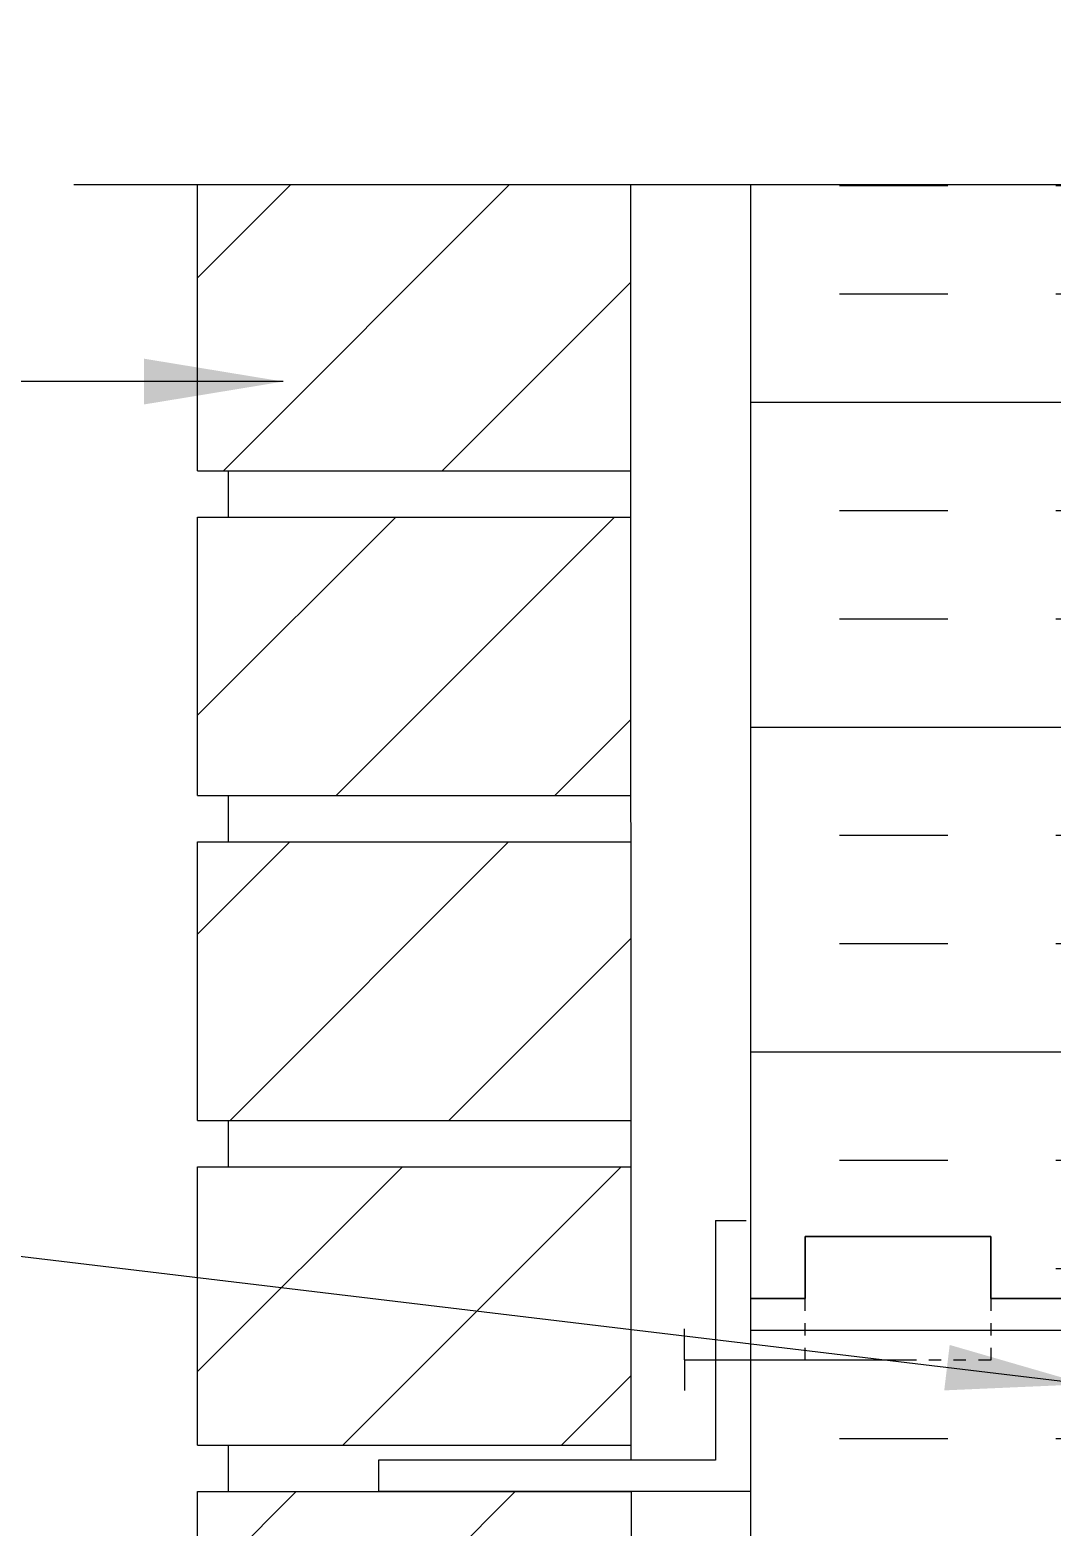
# Model space of a CAD drawing. Header units: inches. Extents: x 75 to 195, y 119 to 202.
# Drawn here: x 156.09 to 164.36, y 174.54 to 186.64 of the extents above; entities that cross this region are included whole.
import ezdxf

# ---------------------------------------------------------------- set-up
doc = ezdxf.new("R2010")
doc.units = ezdxf.units.IN
doc.header["$LTSCALE"] = 0.5
doc.header["$MEASUREMENT"] = 0
doc.linetypes.add('DASHED2', pattern=[0.375, 0.25, -0.125])
for name, color, linetype in [('HATCH', 12, 'Continuous'), ('line25', 2, 'Continuous'), ('LINE50', 5, 'Continuous'), ('LINE9', 9, 'Continuous'), ('TEXT', 4, 'Continuous')]:
    doc.layers.add(name, color=color, linetype=linetype)
doc.styles.add('DIM', font='romans.shx', dxfattribs={"width": 0.7})
doc.dimstyles.new('ext_12', dxfattribs={"dimscale": 12, "dimtxt": 0.09375, "dimasz": 0.09375, "dimexe": 0.09375, "dimexo": 0.0625, "dimgap": 0.0625, "dimtad": 1, "dimdec": 1, "dimzin": 3, "dimdsep": 46, "dimlunit": 4, "dimtxsty": 'DIM', "dimcen": 0.09, "dimdle": 0.09375, "dimclrt": 4, "dimadec": 0, "dimazin": 0, "dimtfac": 1, "dimtdec": 1, "dimtmove": 2, "dimatfit": 3, "dimfxl": 1, "dimfrac": 2, "dimtolj": 1, "dimtzin": 0, "dimarcsym": 0})

msp = doc.modelspace()

# ---------------------------------------------------------------- hatches: boundary and pattern name
at = {"layer": 'HATCH'}
h = msp.add_hatch(dxfattribs=at)
h.set_pattern_fill('ANSI31', color=256, scale=10, style=0)
h.set_pattern_definition([(45, (159.7533174287482, 197.5450462103718), (-0.8838834764831843, 0.8838834764831844), [])])
h.paths.add_polyline_path([(160.9502626307367, 199.0833960650595), (157.4502626307367, 199.0833960650595), (157.4502626307367, 196.8333960650595), (160.9502626307367, 196.8333960650595)])
h.paths.add_polyline_path([(160.9502626307367, 191.2083960650595), (157.4502626307367, 191.2083960650595), (157.4502626307367, 188.9583960650595), (160.9502626307367, 188.9583960650595)])
h.paths.add_polyline_path([(160.9502626307367, 188.5833960650595), (157.4502626307367, 188.5833960650595), (157.4502626307367, 187.8877602400328), (160.9502626307367, 187.8877602400328)])
h.paths.add_polyline_path([(160.9502626307367, 193.8333960650595), (158.9502626307364, 193.8333960650595), (157.4502626307367, 193.8333960650595), (157.4502626307367, 191.5833960650595), (160.9502626307367, 191.5833960650595)])
h.paths.add_polyline_path([(160.9502626307367, 196.4583960650595), (157.4502626307367, 196.4583960650595), (157.4502626307367, 194.2083960650595), (160.9502626307367, 194.2083960650595)])
h.paths.add_polyline_path([(160.9539309258727, 177.4513447265645), (157.4502626307367, 177.4513447265645), (157.4502626307367, 175.2013447265645), (160.9547292184946, 175.2013447265645)])
h.paths.add_polyline_path([(160.9529995844804, 180.0763447265645), (157.4502626307367, 180.0763447265645), (157.4502626307367, 177.8263447265645), (160.9537978771024, 177.8263447265645)])
h.paths.add_polyline_path([(160.9520682430881, 182.7013447265645), (157.4502626307367, 182.7013447265645), (157.4502626307367, 180.4513447265645), (160.9528665357101, 180.4513447265645)])
h.paths.add_polyline_path([(160.9511151116731, 185.3877602400329), (157.4502626307367, 185.3877602400329), (157.4502626307367, 183.0763447265645), (160.9519351943178, 183.0763447265645)])
h.paths.add_polyline_path([(160.9534128065456, 166.9513447265645), (157.4502626307367, 166.9513447265645), (157.4502626307367, 164.7013447265645), (160.9530033204905, 164.7013447265645)])
h.paths.add_polyline_path([(160.9538905402766, 169.5763447265645), (157.4502626307367, 169.5763447265645), (157.4502626307367, 167.3263447265645), (160.9534810542215, 167.3263447265645)])
h.paths.add_polyline_path([(160.9543682740076, 172.2013447265645), (157.4502626307367, 172.2013447265645), (157.4502626307367, 169.9513447265645), (160.9539587879524, 169.9513447265645)])
h.paths.add_polyline_path([(160.9548460077386, 174.8263447265645), (157.4502626307367, 174.8263447265645), (157.4502626307367, 172.5763447265645), (160.9544365216834, 172.5763447265645)])
h.paths.add_polyline_path([(160.9529350728146, 164.3263447265645), (157.4502626307367, 164.3263447265645), (157.4502626307367, 162.0763447265645), (160.9525255867595, 162.0763447265645)])
h.paths.add_polyline_path([(160.9524573390836, 161.7013447265645), (157.4502626307367, 161.7013447265645), (157.4502626307367, 159.4513447265645), (160.9520478530285, 159.4513447265645)])
h.paths.add_polyline_path([(160.9505464041597, 151.2013447265645), (157.4502626307367, 151.2013447265645), (157.4502626307367, 149.3285125103), (160.9502055603036, 149.3285125103)])
h.paths.add_polyline_path([(160.9510241378907, 153.8263447265645), (157.4502626307367, 153.8263447265645), (157.4502626307367, 151.5763447265645), (160.9506146518355, 151.5763447265645)])
h.paths.add_polyline_path([(160.9515018716216, 156.4513447265645), (157.4502626307367, 156.4513447265645), (157.4502626307367, 154.2013447265645), (160.9510923855665, 154.2013447265645)])
h.paths.add_polyline_path([(160.9519796053526, 159.0763447265645), (158.912193356015, 159.0763447265645), (157.4502626307367, 159.0763447265645), (157.4502626307367, 156.8263447265645), (160.9515701192975, 156.8263447265645)])
h = msp.add_hatch(dxfattribs=at)
h.set_pattern_fill('INSUL', color=256, scale=7, style=0)
h.set_pattern_definition([(0, (-2761.613754168377, -220.6217538226787), (0, 2.625), []), (0, (-2761.613754168377, -219.7467538226787), (0, 2.625), [0.875, -0.875]), (0, (-2761.613754168377, -218.8717538226787), (0, 2.625), [0.875, -0.875])])
h.paths.add_polyline_path([(164.5478275431076, 185.3877602400329), (161.9228275431076, 185.3877602400329), (161.9228275431076, 176.3877602400329), (162.3603275431076, 176.3877602400329), (162.3603275431076, 176.8877602400329), (163.8603275431076, 176.8877602400329), (163.8603275431076, 176.3877602400329), (164.5478275431076, 176.3877602400329)])
h = msp.add_hatch(dxfattribs=at)
h.set_pattern_fill('INSUL', color=256, scale=7, style=0)
h.set_pattern_definition([(0, (-2761.613754168377, -238.6217538226787), (0, 2.625), []), (0, (-2761.613754168377, -237.7467538226787), (0, 2.625), [0.875, -0.875]), (0, (-2761.613754168377, -236.8717538226787), (0, 2.625), [0.875, -0.875])])
h.paths.add_polyline_path([(161.9228275431076, 158.3877602400329), (162.3603275431076, 158.3877602400329), (162.3603275431076, 158.8877602400329), (163.8603275431076, 158.8877602400329), (163.8603275431076, 158.3877602400329), (164.5478275431076, 158.3877602400329), (164.5478275431076, 176.3877602400329), (163.8603275431076, 176.3877602400329), (163.8603275431076, 176.8877602400329), (162.3603275431076, 176.8877602400329), (162.3603275431076, 176.3877602400329), (161.9228275431076, 176.3877602400329)])

# ---------------------------------------------------------------- linework, layer by layer
at = {"layer": 'line25'}
for p, q in [((157.4502626307367, 183.0763447265645), (157.4502626307367, 185.3877602400329)), ((160.9547718307063, 175.081241554433), (160.9511151116731, 185.3877602400329)), ((157.4502626307367, 183.0763447265645), (160.9502626307367, 183.0763447265645)), ((157.7002626307367, 182.7013447265645), (157.7002626307367, 183.0763447265645)), ((157.7002626307367, 182.7013447265645), (157.7002626307367, 183.0763447265645)), ((157.4502626307367, 180.4513447265645), (157.4502626307367, 182.7013447265645)), ((157.4502626307367, 182.7013447265645), (160.9502626307367, 182.7013447265645)), ((157.4502626307367, 180.4513447265645), (160.9502626307367, 180.4513447265645)), ((157.7002626307367, 180.0763447265645), (157.7002626307367, 180.4513447265645)), ((157.7002626307367, 180.0763447265645), (157.7002626307367, 180.4513447265645)), ((157.4502626307367, 177.8263447265645), (157.4502626307367, 180.0763447265645)), ((157.4502626307367, 180.0763447265645), (160.9502626307367, 180.0763447265645)), ((157.4502626307367, 177.8263447265645), (160.9502626307367, 177.8263447265645)), ((157.7002626307367, 177.4513447265645), (157.7002626307367, 177.8263447265645)), ((157.7002626307367, 177.4513447265645), (157.7002626307367, 177.8263447265645)), ((157.4502626307367, 175.2013447265645), (157.4502626307367, 177.4513447265645)), ((157.4502626307367, 177.4513447265645), (160.9502626307367, 177.4513447265645)), ((157.4502626307367, 175.2013447265645), (160.9547368797147, 175.2013447265645)), ((157.7002626307367, 174.8263447265645), (157.7002626307367, 175.2013447265645)), ((157.7002626307367, 174.8263447265645), (157.7002626307367, 175.2013447265645)), ((157.4502626307367, 172.5763447265645), (157.4502626307367, 174.8263447265645)), ((157.4502626307367, 174.8263447265645), (160.9548460077386, 174.8263447265645)), ((160.9548468989309, 174.831241554433), (160.9520251038032, 159.3263447265645))]:
    msp.add_line(p, q, dxfattribs=at)
at = {"layer": 'LINE50'}
for p, q in [((161.9228275431076, 176.3877602400329), (161.9228275431076, 185.3877602400329)), ((161.9228275431076, 158.3877602400329), (161.9228275431076, 176.3877602400329))]:
    msp.add_line(p, q, dxfattribs=at)
for points in [[(164.5478275431076, 176.3877602400329), (163.8603275431076, 176.3877602400329), (163.8603275431076, 176.8877602400329), (162.3603275431076, 176.8877602400329), (162.3603275431076, 176.3877602400329), (161.9228275431076, 176.3877602400329)], [(161.9228275431076, 176.3877602400329), (162.3603275431076, 176.3877602400329), (162.3603275431076, 176.8877602400329), (163.8603275431076, 176.8877602400329), (163.8603275431076, 176.3877602400329), (164.5478275431076, 176.3877602400329)]]:
    msp.add_lwpolyline(points, dxfattribs=at)
at = {"layer": 'LINE9'}
for p, q in [((156.4502626307367, 185.3877602400329), (165.5615450869221, 185.3877602400329)), ((161.6347582683861, 177.0176570679013), (161.6347582683861, 175.081241554433)), ((161.6347582683861, 177.0176570679013), (161.8847582683861, 177.0176570679013)), ((161.3847582683861, 175.8926570679013), (161.3847582683861, 176.1426570679013)), ((161.3847582683861, 175.8926570679013), (163.2306568776043, 175.8926570679013)), ((161.3847582683861, 175.8926570679013), (161.3847582683861, 175.6426570679013)), ((161.6347582683861, 175.081241554433), (158.912193356015, 175.081241554433)), ((158.912193356015, 175.081241554433), (158.912193356015, 174.831241554433)), ((158.912193356015, 174.831241554433), (161.9121933560152, 174.831241554433))]:
    msp.add_line(p, q, dxfattribs=at)
at = {"layer": 'LINE9', "linetype": 'DASHED2', "ltscale": 0.15}
msp.add_lwpolyline([(163.8603275431076, 176.3877602400329), (163.8603275431076, 176.3877602400329), (163.8603275431076, 175.8877602400329), (162.3603275431076, 175.8877602400329), (162.3603275431076, 176.3877602400329), (162.3603275431076, 176.3877602400329)], dxfattribs=at)
msp.add_lwpolyline([(163.8603275431076, 176.3877602400329), (163.8603275431076, 176.3877602400329), (163.8603275431076, 175.8877602400329), (162.3603275431076, 175.8877602400329), (162.3603275431076, 176.3877602400329), (162.3603275431076, 176.3877602400329)], dxfattribs=at)

# ---------------------------------------------------------------- leaders
at = {"layer": 'TEXT'}
for points, override in [([(158.1417708262418, 183.7964299249002), (151.4633680498777, 183.7964299249002)], {"dimgap": 0.0625, "dimtad": 0}), ([(164.6237669657664, 175.6945159651124), (154.7563307816264, 176.8759546727934), (151.4270364050391, 176.8759546727934)], {"dimtad": 0})]:
    msp.add_leader(points, dimstyle='ext_12', override=override, dxfattribs=at)

doc.saveas('drawing.dxf')
